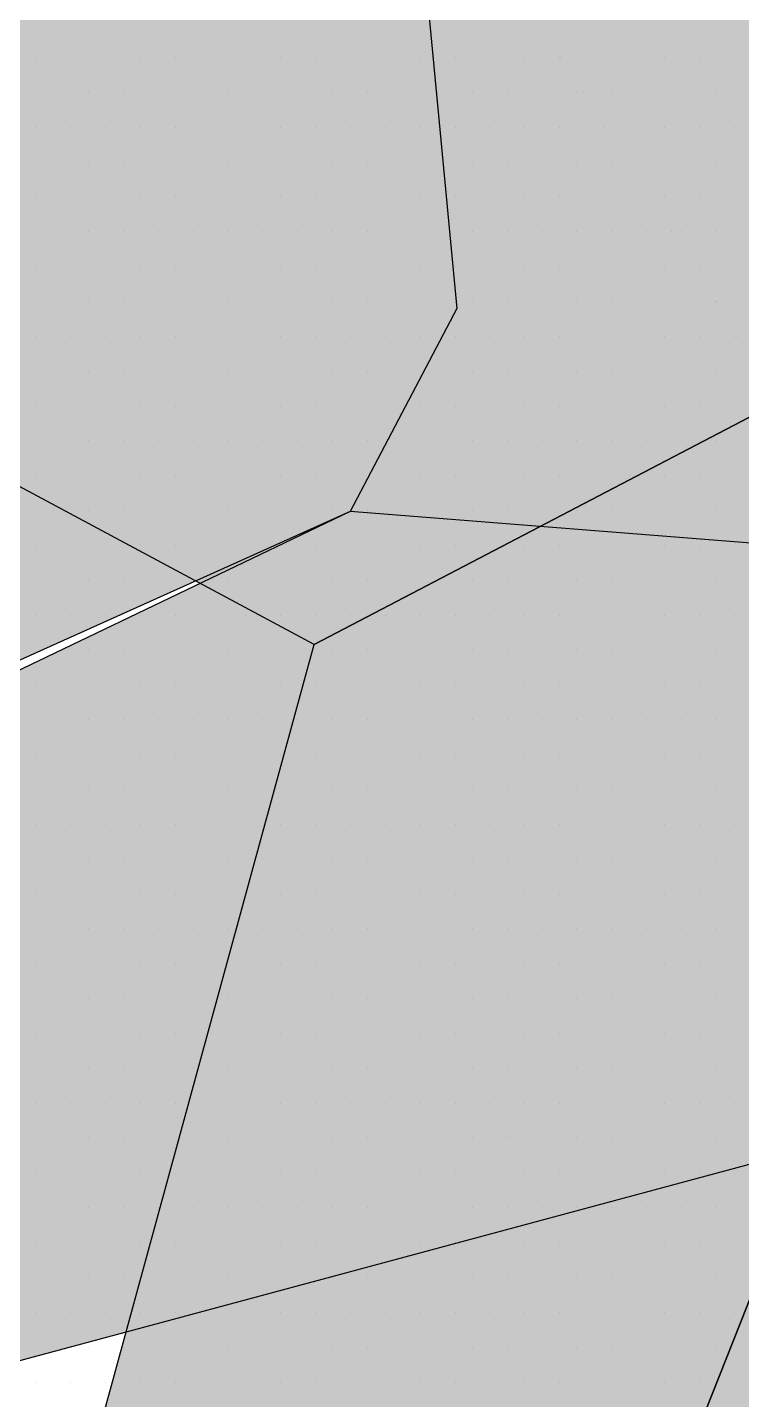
# Model space of a CAD drawing. Header units: metres. Extents: x 9606 to 9900, y 4805 to 4952.
# Drawn here: x 9831.9482 to 9832.1735, y 4845.7282 to 4846.1614 of the extents above; entities that cross this region are included whole.
import ezdxf

# ---------------------------------------------------------------- set-up
doc = ezdxf.new("R2010")
doc.units = ezdxf.units.M
doc.header["$LTSCALE"] = 2
doc.linetypes.add('CACHEX2', pattern=[0.75, 0.5, -0.25])
for name, color, linetype in [('CARTOUCHE', 7, 'Continuous'), ('LOGO', 4, 'Continuous'), ('rosace', 7, 'Continuous')]:
    doc.layers.add(name, color=color, linetype=linetype)

# ---------------------------------------------------------------- blocks, each defined once
blk = doc.blocks.new('A$C715108E3')
at = {"layer": 'LOGO', "color": 131}
for p, q in [((-11.2124, -11.7722), (-11.2124, -11.7722)), ((-11.1213, -11.7722), (-11.1213, -11.7722)), ((-11.0293, -11.7722), (-11.0293, -11.7722)), ((-10.9374, -11.7722), (-10.9374, -11.7722)), ((-10.846, -11.7722), (-10.846, -11.7722)), ((-10.7541, -11.7722), (-10.7541, -11.7722)), ((-10.6623, -11.7722), (-10.6623, -11.7722)), ((-10.5705, -11.7722), (-10.5705, -11.7722)), ((-10.479, -11.7722), (-10.479, -11.7722)), ((-10.387, -11.7722), (-10.387, -11.7722)), ((-10.2954, -11.7722), (-10.2954, -11.7722)), ((-10.2037, -11.7722), (-10.2037, -11.7722)), ((-10.1117, -11.7722), (-10.1117, -11.7722)), ((-10.0199, -11.7722), (-10.0199, -11.7722)), ((-9.9284, -11.7722), (-9.9284, -11.7722)), ((-9.8368, -11.7722), (-9.8368, -11.7722)), ((-9.8353, -11.7722), (-9.8353, -11.7722)), ((-9.7447, -11.7722), (-9.7447, -11.7722)), ((-9.6535, -11.7722), (-9.6535, -11.7722)), ((-9.5614, -11.7722), (-9.5614, -11.7722)), ((-9.4696, -11.7722), (-9.4696, -11.7722)), ((-9.3778, -11.7722), (-9.3778, -11.7722)), ((-11.1668, -11.8636), (-11.1668, -11.8636)), ((-11.0748, -11.8636), (-11.0748, -11.8636)), ((-10.9835, -11.8636), (-10.9835, -11.8636)), ((-10.8917, -11.8636), (-10.8917, -11.8636)), ((-10.7995, -11.8636), (-10.7995, -11.8636)), ((-10.7084, -11.8636), (-10.7084, -11.8636)), ((-10.6166, -11.8636), (-10.6166, -11.8636)), ((-10.5246, -11.8636), (-10.5246, -11.8636)), ((-10.4325, -11.8636), (-10.4325, -11.8636)), ((-10.3415, -11.8636), (-10.3415, -11.8636)), ((-10.2496, -11.8636), (-10.2496, -11.8636)), ((-10.1578, -11.8636), (-10.1578, -11.8636)), ((-10.0662, -11.8636), (-10.0662, -11.8636)), ((-9.9745, -11.8636), (-9.9745, -11.8636)), ((-9.8825, -11.8636), (-9.8825, -11.8636)), ((-9.7912, -11.8636), (-9.7912, -11.8636)), ((-9.777, -11.8636), (-9.777, -11.8636)), ((-9.6992, -11.8636), (-9.6992, -11.8636)), ((-9.6072, -11.8636), (-9.6072, -11.8636)), ((-9.5159, -11.8636), (-9.5159, -11.8636)), ((-9.4239, -11.8636), (-9.4239, -11.8636)), ((-11.2124, -11.9551), (-11.2124, -11.9551)), ((-11.1213, -11.9551), (-11.1213, -11.9551)), ((-11.0293, -11.9551), (-11.0293, -11.9551)), ((-10.9374, -11.9551), (-10.9374, -11.9551)), ((-10.846, -11.9551), (-10.846, -11.9551)), ((-10.7541, -11.9551), (-10.7541, -11.9551)), ((-10.6623, -11.9551), (-10.6623, -11.9551)), ((-10.5705, -11.9551), (-10.5705, -11.9551)), ((-10.479, -11.9551), (-10.479, -11.9551)), ((-10.387, -11.9551), (-10.387, -11.9551)), ((-10.2954, -11.9551), (-10.2954, -11.9551)), ((-10.2037, -11.9551), (-10.2037, -11.9551)), ((-10.1117, -11.9551), (-10.1117, -11.9551)), ((-10.0199, -11.9551), (-10.0199, -11.9551)), ((-9.9284, -11.9551), (-9.9284, -11.9551)), ((-9.8368, -11.9551), (-9.8368, -11.9551)), ((-9.7447, -11.9551), (-9.7447, -11.9551)), ((-9.7189, -11.9551), (-9.7189, -11.9551)), ((-9.6535, -11.9551), (-9.6535, -11.9551)), ((-9.5614, -11.9551), (-9.5614, -11.9551)), ((-9.4696, -11.9551), (-9.4696, -11.9551)), ((-9.3778, -11.9551), (-9.3778, -11.9551)), ((-11.1668, -12.0473), (-11.1668, -12.0473)), ((-11.0748, -12.0473), (-11.0748, -12.0473)), ((-10.9835, -12.0473), (-10.9835, -12.0473)), ((-10.8917, -12.0473), (-10.8917, -12.0473)), ((-10.7995, -12.0473), (-10.7995, -12.0473)), ((-10.7084, -12.0473), (-10.7084, -12.0473)), ((-10.6166, -12.0473), (-10.6166, -12.0473)), ((-10.5246, -12.0473), (-10.5246, -12.0473)), ((-10.4325, -12.0473), (-10.4325, -12.0473)), ((-10.3415, -12.0473), (-10.3415, -12.0473)), ((-10.2496, -12.0473), (-10.2496, -12.0473)), ((-10.1578, -12.0473), (-10.1578, -12.0473)), ((-10.0662, -12.0473), (-10.0662, -12.0473)), ((-9.9745, -12.0473), (-9.9745, -12.0473)), ((-9.8825, -12.0473), (-9.8825, -12.0473)), ((-9.7912, -12.0473), (-9.7912, -12.0473)), ((-9.6992, -12.0473), (-9.6992, -12.0473)), ((-9.6606, -12.0473), (-9.6606, -12.0473)), ((-9.6072, -12.0473), (-9.6072, -12.0473)), ((-9.5159, -12.0473), (-9.5159, -12.0473)), ((-9.4239, -12.0473), (-9.4239, -12.0473)), ((-11.2124, -12.1388), (-11.2124, -12.1388)), ((-11.1213, -12.1388), (-11.1213, -12.1388)), ((-11.0293, -12.1388), (-11.0293, -12.1388)), ((-10.9374, -12.1388), (-10.9374, -12.1388)), ((-10.846, -12.1388), (-10.846, -12.1388)), ((-10.7541, -12.1388), (-10.7541, -12.1388)), ((-10.6623, -12.1388), (-10.6623, -12.1388)), ((-10.5705, -12.1388), (-10.5705, -12.1388)), ((-10.479, -12.1388), (-10.479, -12.1388)), ((-10.387, -12.1388), (-10.387, -12.1388)), ((-10.2954, -12.1388), (-10.2954, -12.1388)), ((-10.2037, -12.1388), (-10.2037, -12.1388)), ((-10.1117, -12.1388), (-10.1117, -12.1388)), ((-10.0199, -12.1388), (-10.0199, -12.1388)), ((-9.9284, -12.1388), (-9.9284, -12.1388)), ((-9.8368, -12.1388), (-9.8368, -12.1388)), ((-9.7447, -12.1388), (-9.7447, -12.1388)), ((-9.6537, -12.1388), (-9.6537, -12.1388)), ((-9.6016, -12.1388), (-9.6016, -12.1388)), ((-9.5614, -12.1388), (-9.5614, -12.1388)), ((-9.4696, -12.1388), (-9.4696, -12.1388)), ((-9.3778, -12.1388), (-9.3778, -12.1388)), ((-11.1668, -12.23), (-11.1668, -12.23)), ((-11.0748, -12.23), (-11.0748, -12.23)), ((-10.9835, -12.23), (-10.9835, -12.23)), ((-10.8917, -12.23), (-10.8917, -12.23)), ((-10.7995, -12.23), (-10.7995, -12.23)), ((-10.7084, -12.23), (-10.7084, -12.23)), ((-10.6166, -12.23), (-10.6166, -12.23)), ((-10.5246, -12.23), (-10.5246, -12.23)), ((-10.4325, -12.23), (-10.4325, -12.23)), ((-10.3415, -12.23), (-10.3415, -12.23)), ((-10.2496, -12.23), (-10.2496, -12.23)), ((-10.1578, -12.23), (-10.1578, -12.23)), ((-10.0662, -12.23), (-10.0662, -12.23)), ((-9.9745, -12.23), (-9.9745, -12.23)), ((-9.8825, -12.23), (-9.8825, -12.23)), ((-9.7912, -12.23), (-9.7912, -12.23)), ((-9.6992, -12.23), (-9.6992, -12.23)), ((-9.6072, -12.23), (-9.6072, -12.23)), ((-9.5435, -12.23), (-9.5435, -12.23)), ((-9.5159, -12.23), (-9.5159, -12.23)), ((-9.4239, -12.23), (-9.4239, -12.23)), ((-11.2124, -12.3224), (-11.2124, -12.3224)), ((-11.1213, -12.3224), (-11.1213, -12.3224)), ((-11.0293, -12.3224), (-11.0293, -12.3224)), ((-10.9374, -12.3224), (-10.9374, -12.3224)), ((-10.846, -12.3224), (-10.846, -12.3224)), ((-10.7541, -12.3224), (-10.7541, -12.3224)), ((-10.6623, -12.3224), (-10.6623, -12.3224)), ((-10.5705, -12.3224), (-10.5705, -12.3224)), ((-10.479, -12.3224), (-10.479, -12.3224)), ((-10.387, -12.3224), (-10.387, -12.3224)), ((-10.2954, -12.3224), (-10.2954, -12.3224)), ((-10.2037, -12.3224), (-10.2037, -12.3224)), ((-10.1117, -12.3224), (-10.1117, -12.3224)), ((-10.0199, -12.3224), (-10.0199, -12.3224)), ((-9.9284, -12.3224), (-9.9284, -12.3224)), ((-9.8368, -12.3224), (-9.8368, -12.3224)), ((-9.7447, -12.3224), (-9.7447, -12.3224)), ((-9.6537, -12.3224), (-9.6537, -12.3224)), ((-9.5616, -12.3224), (-9.5616, -12.3224)), ((-9.4854, -12.3224), (-9.4854, -12.3224)), ((-9.4696, -12.3224), (-9.4696, -12.3224)), ((-9.3778, -12.3224), (-9.3778, -12.3224)), ((-11.1668, -12.4139), (-11.1668, -12.4139)), ((-11.0748, -12.4139), (-11.0748, -12.4139)), ((-10.9835, -12.4139), (-10.9835, -12.4139)), ((-10.8917, -12.4139), (-10.8917, -12.4139)), ((-10.7995, -12.4139), (-10.7995, -12.4139)), ((-10.7084, -12.4139), (-10.7084, -12.4139)), ((-10.6166, -12.4139), (-10.6166, -12.4139)), ((-10.5246, -12.4139), (-10.5246, -12.4139)), ((-10.4325, -12.4139), (-10.4325, -12.4139)), ((-10.3415, -12.4139), (-10.3415, -12.4139)), ((-10.2496, -12.4139), (-10.2496, -12.4139)), ((-10.1578, -12.4139), (-10.1578, -12.4139)), ((-10.0662, -12.4139), (-10.0662, -12.4139)), ((-9.9745, -12.4139), (-9.9745, -12.4139)), ((-9.8825, -12.4139), (-9.8825, -12.4139)), ((-9.7912, -12.4139), (-9.7912, -12.4139)), ((-9.6992, -12.4139), (-9.6992, -12.4139)), ((-9.6072, -12.4139), (-9.6072, -12.4139)), ((-9.5159, -12.4139), (-9.5159, -12.4139)), ((-9.4273, -12.4139), (-9.4273, -12.4139)), ((-9.4239, -12.4139), (-9.4239, -12.4139)), ((-11.2124, -12.5053), (-11.2124, -12.5053)), ((-11.1213, -12.5053), (-11.1213, -12.5053)), ((-11.0293, -12.5053), (-11.0293, -12.5053)), ((-10.9374, -12.5053), (-10.9374, -12.5053)), ((-10.846, -12.5053), (-10.846, -12.5053)), ((-10.7541, -12.5053), (-10.7541, -12.5053)), ((-10.6623, -12.5053), (-10.6623, -12.5053)), ((-10.5705, -12.5053), (-10.5705, -12.5053)), ((-10.479, -12.5053), (-10.479, -12.5053)), ((-10.387, -12.5053), (-10.387, -12.5053)), ((-10.2954, -12.5053), (-10.2954, -12.5053)), ((-10.2037, -12.5053), (-10.2037, -12.5053)), ((-10.1117, -12.5053), (-10.1117, -12.5053)), ((-10.0199, -12.5053), (-10.0199, -12.5053)), ((-9.9284, -12.5053), (-9.9284, -12.5053)), ((-9.8368, -12.5053), (-9.8368, -12.5053)), ((-9.7447, -12.5053), (-9.7447, -12.5053)), ((-9.6537, -12.5053), (-9.6537, -12.5053)), ((-9.5616, -12.5053), (-9.5616, -12.5053)), ((-9.4696, -12.5053), (-9.4696, -12.5053)), ((-9.3778, -12.5053), (-9.3778, -12.5053)), ((-9.3684, -12.5053), (-9.3684, -12.5053)), ((-11.1668, -12.5977), (-11.1668, -12.5977)), ((-11.0748, -12.5977), (-11.0748, -12.5977)), ((-10.9835, -12.5977), (-10.9835, -12.5977)), ((-10.8917, -12.5977), (-10.8917, -12.5977)), ((-10.7995, -12.5977), (-10.7995, -12.5977)), ((-10.7084, -12.5977), (-10.7084, -12.5977)), ((-10.6166, -12.5977), (-10.6166, -12.5977)), ((-10.5246, -12.5977), (-10.5246, -12.5977)), ((-10.4325, -12.5977), (-10.4325, -12.5977)), ((-10.3415, -12.5977), (-10.3415, -12.5977)), ((-10.2496, -12.5977), (-10.2496, -12.5977)), ((-10.1578, -12.5977), (-10.1578, -12.5977)), ((-10.0662, -12.5977), (-10.0662, -12.5977)), ((-9.9745, -12.5977), (-9.9745, -12.5977)), ((-9.8825, -12.5977), (-9.8825, -12.5977)), ((-9.7912, -12.5977), (-9.7912, -12.5977)), ((-9.6992, -12.5977), (-9.6992, -12.5977)), ((-9.6072, -12.5977), (-9.6072, -12.5977)), ((-9.5159, -12.5977), (-9.5159, -12.5977)), ((-9.4239, -12.5977), (-9.4239, -12.5977)), ((-11.2124, -12.6892), (-11.2124, -12.6892)), ((-11.1213, -12.6892), (-11.1213, -12.6892)), ((-11.0293, -12.6892), (-11.0293, -12.6892)), ((-10.9374, -12.6892), (-10.9374, -12.6892)), ((-10.846, -12.6892), (-10.846, -12.6892)), ((-10.7541, -12.6892), (-10.7541, -12.6892)), ((-10.6623, -12.6892), (-10.6623, -12.6892)), ((-10.5705, -12.6892), (-10.5705, -12.6892)), ((-10.479, -12.6892), (-10.479, -12.6892)), ((-10.387, -12.6892), (-10.387, -12.6892)), ((-10.2954, -12.6892), (-10.2954, -12.6892)), ((-10.2037, -12.6892), (-10.2037, -12.6892)), ((-10.1117, -12.6892), (-10.1117, -12.6892)), ((-10.0199, -12.6892), (-10.0199, -12.6892)), ((-9.9284, -12.6892), (-9.9284, -12.6892)), ((-9.8368, -12.6892), (-9.8368, -12.6892)), ((-9.7447, -12.6892), (-9.7447, -12.6892)), ((-9.6537, -12.6892), (-9.6537, -12.6892)), ((-9.5616, -12.6892), (-9.5616, -12.6892)), ((-9.4696, -12.6892), (-9.4696, -12.6892)), ((-9.3778, -12.6892), (-9.3778, -12.6892)), ((-11.1668, -12.7805), (-11.1668, -12.7805)), ((-11.0748, -12.7805), (-11.0748, -12.7805)), ((-10.9835, -12.7805), (-10.9835, -12.7805)), ((-10.8917, -12.7805), (-10.8917, -12.7805)), ((-10.7995, -12.7805), (-10.7995, -12.7805)), ((-10.7084, -12.7805), (-10.7084, -12.7805)), ((-10.6166, -12.7805), (-10.6166, -12.7805)), ((-10.5246, -12.7805), (-10.5246, -12.7805)), ((-10.4325, -12.7805), (-10.4325, -12.7805)), ((-10.3415, -12.7805), (-10.3415, -12.7805)), ((-10.2496, -12.7805), (-10.2496, -12.7805)), ((-10.1578, -12.7805), (-10.1578, -12.7805)), ((-10.0662, -12.7805), (-10.0662, -12.7805)), ((-9.9745, -12.7805), (-9.9745, -12.7805)), ((-9.8825, -12.7805), (-9.8825, -12.7805)), ((-9.7912, -12.7805), (-9.7912, -12.7805)), ((-9.6992, -12.7805), (-9.6992, -12.7805)), ((-9.6072, -12.7805), (-9.6072, -12.7805)), ((-9.5159, -12.7805), (-9.5159, -12.7805)), ((-9.4239, -12.7805), (-9.4239, -12.7805)), ((-11.2124, -12.8729), (-11.2124, -12.8729)), ((-11.1213, -12.8729), (-11.1213, -12.8729)), ((-11.0293, -12.8729), (-11.0293, -12.8729)), ((-10.9374, -12.8729), (-10.9374, -12.8729)), ((-10.846, -12.8729), (-10.846, -12.8729)), ((-10.7541, -12.8729), (-10.7541, -12.8729)), ((-10.6623, -12.8729), (-10.6623, -12.8729)), ((-10.5705, -12.8729), (-10.5705, -12.8729)), ((-10.479, -12.8729), (-10.479, -12.8729)), ((-10.387, -12.8729), (-10.387, -12.8729)), ((-10.2954, -12.8729), (-10.2954, -12.8729)), ((-10.2037, -12.8729), (-10.2037, -12.8729)), ((-10.1117, -12.8729), (-10.1117, -12.8729)), ((-10.0199, -12.8729), (-10.0199, -12.8729)), ((-9.9284, -12.8729), (-9.9284, -12.8729)), ((-9.8368, -12.8729), (-9.8368, -12.8729)), ((-9.7447, -12.8729), (-9.7447, -12.8729)), ((-9.6537, -12.8729), (-9.6537, -12.8729)), ((-9.5616, -12.8729), (-9.5616, -12.8729)), ((-9.4696, -12.8729), (-9.4696, -12.8729)), ((-9.3778, -12.8729), (-9.3778, -12.8729)), ((-11.1668, -12.9639), (-11.1668, -12.9639)), ((-11.0748, -12.9639), (-11.0748, -12.9639)), ((-10.9835, -12.9639), (-10.9835, -12.9639)), ((-10.8917, -12.9639), (-10.8917, -12.9639)), ((-10.7995, -12.9639), (-10.7995, -12.9639)), ((-10.7084, -12.9639), (-10.7084, -12.9639)), ((-10.6166, -12.9639), (-10.6166, -12.9639)), ((-10.5246, -12.9639), (-10.5246, -12.9639)), ((-10.4325, -12.9639), (-10.4325, -12.9639)), ((-10.3415, -12.9639), (-10.3415, -12.9639)), ((-10.2496, -12.9639), (-10.2496, -12.9639)), ((-10.1578, -12.9639), (-10.1578, -12.9639)), ((-10.0662, -12.9639), (-10.0662, -12.9639)), ((-9.9745, -12.9639), (-9.9745, -12.9639)), ((-9.8825, -12.9639), (-9.8825, -12.9639)), ((-9.7912, -12.9639), (-9.7912, -12.9639)), ((-9.6992, -12.9639), (-9.6992, -12.9639)), ((-9.6072, -12.9639), (-9.6072, -12.9639)), ((-9.5159, -12.9639), (-9.5159, -12.9639)), ((-9.4239, -12.9639), (-9.4239, -12.9639)), ((-11.2124, -13.0556), (-11.2124, -13.0556)), ((-11.1213, -13.0556), (-11.1213, -13.0556)), ((-11.0293, -13.0556), (-11.0293, -13.0556)), ((-10.9374, -13.0556), (-10.9374, -13.0556)), ((-10.846, -13.0556), (-10.846, -13.0556)), ((-10.7541, -13.0556), (-10.7541, -13.0556)), ((-10.6623, -13.0556), (-10.6623, -13.0556)), ((-10.5705, -13.0556), (-10.5705, -13.0556)), ((-10.479, -13.0556), (-10.479, -13.0556)), ((-10.387, -13.0556), (-10.387, -13.0556)), ((-10.2954, -13.0556), (-10.2954, -13.0556)), ((-10.2037, -13.0556), (-10.2037, -13.0556)), ((-10.1117, -13.0556), (-10.1117, -13.0556)), ((-10.0199, -13.0556), (-10.0199, -13.0556)), ((-9.9284, -13.0556), (-9.9284, -13.0556)), ((-9.8368, -13.0556), (-9.8368, -13.0556)), ((-9.7447, -13.0556), (-9.7447, -13.0556)), ((-9.6537, -13.0556), (-9.6537, -13.0556)), ((-9.5616, -13.0556), (-9.5616, -13.0556)), ((-9.4696, -13.0556), (-9.4696, -13.0556)), ((-9.3778, -13.0556), (-9.3778, -13.0556)), ((-11.1668, -13.1478), (-11.1668, -13.1478)), ((-11.0748, -13.1478), (-11.0748, -13.1478)), ((-10.9835, -13.1478), (-10.9835, -13.1478)), ((-10.8917, -13.1478), (-10.8917, -13.1478)), ((-10.7995, -13.1478), (-10.7995, -13.1478)), ((-10.7084, -13.1478), (-10.7084, -13.1478)), ((-10.6166, -13.1478), (-10.6166, -13.1478)), ((-10.5246, -13.1478), (-10.5246, -13.1478)), ((-10.4325, -13.1478), (-10.4325, -13.1478)), ((-10.3415, -13.1478), (-10.3415, -13.1478)), ((-10.2496, -13.1478), (-10.2496, -13.1478)), ((-10.1578, -13.1478), (-10.1578, -13.1478)), ((-10.0662, -13.1478), (-10.0662, -13.1478)), ((-9.9745, -13.1478), (-9.9745, -13.1478)), ((-9.8825, -13.1478), (-9.8825, -13.1478)), ((-9.7912, -13.1478), (-9.7912, -13.1478)), ((-9.6992, -13.1478), (-9.6992, -13.1478)), ((-9.6072, -13.1478), (-9.6072, -13.1478)), ((-9.5159, -13.1478), (-9.5159, -13.1478)), ((-9.4239, -13.1478), (-9.4239, -13.1478)), ((-11.2124, -13.2392), (-11.2124, -13.2392)), ((-11.1213, -13.2392), (-11.1213, -13.2392)), ((-11.0293, -13.2392), (-11.0293, -13.2392)), ((-10.9374, -13.2392), (-10.9374, -13.2392)), ((-10.846, -13.2392), (-10.846, -13.2392)), ((-10.7541, -13.2392), (-10.7541, -13.2392)), ((-10.6623, -13.2392), (-10.6623, -13.2392)), ((-10.5705, -13.2392), (-10.5705, -13.2392)), ((-10.479, -13.2392), (-10.479, -13.2392)), ((-10.387, -13.2392), (-10.387, -13.2392)), ((-10.2954, -13.2392), (-10.2954, -13.2392)), ((-10.2037, -13.2392), (-10.2037, -13.2392)), ((-10.1117, -13.2392), (-10.1117, -13.2392)), ((-10.0199, -13.2392), (-10.0199, -13.2392)), ((-9.9284, -13.2392), (-9.9284, -13.2392)), ((-9.8368, -13.2392), (-9.8368, -13.2392)), ((-9.7447, -13.2392), (-9.7447, -13.2392)), ((-9.6537, -13.2392), (-9.6537, -13.2392)), ((-9.5616, -13.2392), (-9.5616, -13.2392)), ((-9.4696, -13.2392), (-9.4696, -13.2392)), ((-9.3778, -13.2392), (-9.3778, -13.2392)), ((-11.1668, -13.3309), (-11.1668, -13.3309)), ((-11.0748, -13.3309), (-11.0748, -13.3309)), ((-10.9835, -13.3309), (-10.9835, -13.3309)), ((-10.8917, -13.3309), (-10.8917, -13.3309)), ((-10.7995, -13.3309), (-10.7995, -13.3309)), ((-10.7084, -13.3309), (-10.7084, -13.3309)), ((-10.6166, -13.3309), (-10.6166, -13.3309)), ((-10.5246, -13.3309), (-10.5246, -13.3309)), ((-10.4325, -13.3309), (-10.4325, -13.3309)), ((-10.3415, -13.3309), (-10.3415, -13.3309)), ((-10.2496, -13.3309), (-10.2496, -13.3309)), ((-10.1578, -13.3309), (-10.1578, -13.3309)), ((-10.0662, -13.3309), (-10.0662, -13.3309)), ((-9.9745, -13.3309), (-9.9745, -13.3309)), ((-9.8825, -13.3309), (-9.8825, -13.3309)), ((-9.7912, -13.3309), (-9.7912, -13.3309)), ((-9.6992, -13.3309), (-9.6992, -13.3309)), ((-9.6072, -13.3309), (-9.6072, -13.3309)), ((-9.5159, -13.3309), (-9.5159, -13.3309)), ((-9.4239, -13.3309), (-9.4239, -13.3309)), ((-11.2124, -13.4233), (-11.2124, -13.4233)), ((-11.1213, -13.4233), (-11.1213, -13.4233)), ((-11.0293, -13.4233), (-11.0293, -13.4233)), ((-10.9374, -13.4233), (-10.9374, -13.4233)), ((-10.846, -13.4233), (-10.846, -13.4233)), ((-10.7541, -13.4233), (-10.7541, -13.4233)), ((-10.6623, -13.4233), (-10.6623, -13.4233)), ((-10.5705, -13.4233), (-10.5705, -13.4233)), ((-10.479, -13.4233), (-10.479, -13.4233)), ((-10.387, -13.4233), (-10.387, -13.4233)), ((-10.2954, -13.4233), (-10.2954, -13.4233)), ((-10.2037, -13.4233), (-10.2037, -13.4233)), ((-10.1117, -13.4233), (-10.1117, -13.4233)), ((-10.0199, -13.4233), (-10.0199, -13.4233)), ((-9.9284, -13.4233), (-9.9284, -13.4233)), ((-9.8368, -13.4233), (-9.8368, -13.4233)), ((-9.7447, -13.4233), (-9.7447, -13.4233)), ((-9.6537, -13.4233), (-9.6537, -13.4233)), ((-9.5616, -13.4233), (-9.5616, -13.4233)), ((-9.4696, -13.4233), (-9.4696, -13.4233)), ((-9.3778, -13.4233), (-9.3778, -13.4233)), ((-11.1668, -13.5146), (-11.1668, -13.5146)), ((-11.0748, -13.5146), (-11.0748, -13.5146)), ((-10.9835, -13.5146), (-10.9835, -13.5146)), ((-10.8917, -13.5146), (-10.8917, -13.5146)), ((-10.7995, -13.5146), (-10.7995, -13.5146)), ((-10.7084, -13.5146), (-10.7084, -13.5146)), ((-10.6166, -13.5146), (-10.6166, -13.5146)), ((-10.5246, -13.5146), (-10.5246, -13.5146)), ((-10.4325, -13.5146), (-10.4325, -13.5146)), ((-10.3415, -13.5146), (-10.3415, -13.5146)), ((-10.2496, -13.5146), (-10.2496, -13.5146)), ((-10.1578, -13.5146), (-10.1578, -13.5146)), ((-10.0662, -13.5146), (-10.0662, -13.5146)), ((-9.9745, -13.5146), (-9.9745, -13.5146)), ((-9.8825, -13.5146), (-9.8825, -13.5146)), ((-9.7912, -13.5146), (-9.7912, -13.5146)), ((-9.6992, -13.5146), (-9.6992, -13.5146)), ((-9.6072, -13.5146), (-9.6072, -13.5146)), ((-9.5159, -13.5146), (-9.5159, -13.5146)), ((-9.4239, -13.5146), (-9.4239, -13.5146)), ((-11.2124, -13.6058), (-11.2124, -13.6058)), ((-11.1213, -13.6058), (-11.1213, -13.6058)), ((-11.0293, -13.6058), (-11.0293, -13.6058)), ((-10.9374, -13.6058), (-10.9374, -13.6058)), ((-10.846, -13.6058), (-10.846, -13.6058)), ((-10.7541, -13.6058), (-10.7541, -13.6058)), ((-10.6623, -13.6058), (-10.6623, -13.6058)), ((-10.5705, -13.6058), (-10.5705, -13.6058)), ((-10.479, -13.6058), (-10.479, -13.6058)), ((-10.387, -13.6058), (-10.387, -13.6058)), ((-10.2954, -13.6058), (-10.2954, -13.6058)), ((-10.2037, -13.6058), (-10.2037, -13.6058)), ((-10.1117, -13.6058), (-10.1117, -13.6058)), ((-10.0199, -13.6058), (-10.0199, -13.6058)), ((-9.9284, -13.6058), (-9.9284, -13.6058)), ((-9.8368, -13.6058), (-9.8368, -13.6058)), ((-9.7447, -13.6058), (-9.7447, -13.6058)), ((-9.6537, -13.6058), (-9.6537, -13.6058)), ((-9.5616, -13.6058), (-9.5616, -13.6058)), ((-9.4696, -13.6058), (-9.4696, -13.6058)), ((-9.3778, -13.6058), (-9.3778, -13.6058)), ((-11.1668, -13.6984), (-11.1668, -13.6984)), ((-11.0748, -13.6984), (-11.0748, -13.6984)), ((-10.9835, -13.6984), (-10.9835, -13.6984)), ((-10.8917, -13.6984), (-10.8917, -13.6984)), ((-10.7995, -13.6984), (-10.7995, -13.6984)), ((-10.7084, -13.6984), (-10.7084, -13.6984)), ((-10.6166, -13.6984), (-10.6166, -13.6984)), ((-10.5246, -13.6984), (-10.5246, -13.6984)), ((-10.4325, -13.6984), (-10.4325, -13.6984)), ((-10.3415, -13.6984), (-10.3415, -13.6984)), ((-10.2496, -13.6984), (-10.2496, -13.6984)), ((-10.1578, -13.6984), (-10.1578, -13.6984)), ((-10.0662, -13.6984), (-10.0662, -13.6984)), ((-9.9745, -13.6984), (-9.9745, -13.6984)), ((-9.8825, -13.6984), (-9.8825, -13.6984)), ((-9.7912, -13.6984), (-9.7912, -13.6984)), ((-9.6992, -13.6984), (-9.6992, -13.6984)), ((-9.6072, -13.6984), (-9.6072, -13.6984)), ((-9.5159, -13.6984), (-9.5159, -13.6984)), ((-9.4239, -13.6984), (-9.4239, -13.6984)), ((-11.2124, -13.7897), (-11.2124, -13.7897)), ((-11.1213, -13.7897), (-11.1213, -13.7897)), ((-11.0293, -13.7897), (-11.0293, -13.7897)), ((-10.9374, -13.7897), (-10.9374, -13.7897)), ((-10.846, -13.7897), (-10.846, -13.7897)), ((-10.7541, -13.7897), (-10.7541, -13.7897)), ((-10.6623, -13.7897), (-10.6623, -13.7897)), ((-10.5705, -13.7897), (-10.5705, -13.7897)), ((-10.479, -13.7897), (-10.479, -13.7897)), ((-10.387, -13.7897), (-10.387, -13.7897)), ((-10.2954, -13.7897), (-10.2954, -13.7897)), ((-10.2037, -13.7897), (-10.2037, -13.7897)), ((-10.1117, -13.7897), (-10.1117, -13.7897)), ((-10.0199, -13.7897), (-10.0199, -13.7897)), ((-9.9284, -13.7897), (-9.9284, -13.7897)), ((-9.8368, -13.7897), (-9.8368, -13.7897)), ((-9.7447, -13.7897), (-9.7447, -13.7897)), ((-9.6537, -13.7897), (-9.6537, -13.7897)), ((-9.5616, -13.7897), (-9.5616, -13.7897)), ((-9.4696, -13.7897), (-9.4696, -13.7897)), ((-9.3778, -13.7897), (-9.3778, -13.7897)), ((-11.1668, -13.8809), (-11.1668, -13.8809)), ((-11.0748, -13.8809), (-11.0748, -13.8809)), ((-10.9835, -13.8809), (-10.9835, -13.8809)), ((-10.8917, -13.8809), (-10.8917, -13.8809)), ((-10.7995, -13.8809), (-10.7995, -13.8809)), ((-10.7084, -13.8809), (-10.7084, -13.8809)), ((-10.6166, -13.8809), (-10.6166, -13.8809)), ((-10.5246, -13.8809), (-10.5246, -13.8809)), ((-10.4325, -13.8809), (-10.4325, -13.8809)), ((-10.3415, -13.8809), (-10.3415, -13.8809)), ((-10.2496, -13.8809), (-10.2496, -13.8809)), ((-10.1578, -13.8809), (-10.1578, -13.8809)), ((-10.0662, -13.8809), (-10.0662, -13.8809)), ((-9.9745, -13.8809), (-9.9745, -13.8809)), ((-9.8825, -13.8809), (-9.8825, -13.8809)), ((-9.7912, -13.8809), (-9.7912, -13.8809)), ((-9.6992, -13.8809), (-9.6992, -13.8809)), ((-9.6072, -13.8809), (-9.6072, -13.8809)), ((-9.5159, -13.8809), (-9.5159, -13.8809)), ((-9.4239, -13.8809), (-9.4239, -13.8809)), ((-11.2124, -13.9735), (-11.2124, -13.9735)), ((-11.1213, -13.9735), (-11.1213, -13.9735)), ((-11.0293, -13.9735), (-11.0293, -13.9735)), ((-10.9374, -13.9735), (-10.9374, -13.9735)), ((-10.846, -13.9735), (-10.846, -13.9735)), ((-10.7541, -13.9735), (-10.7541, -13.9735)), ((-10.6623, -13.9735), (-10.6623, -13.9735)), ((-10.5705, -13.9735), (-10.5705, -13.9735)), ((-10.479, -13.9735), (-10.479, -13.9735)), ((-10.387, -13.9735), (-10.387, -13.9735)), ((-10.2954, -13.9735), (-10.2954, -13.9735)), ((-10.2037, -13.9735), (-10.2037, -13.9735)), ((-10.1117, -13.9735), (-10.1117, -13.9735)), ((-10.0199, -13.9735), (-10.0199, -13.9735)), ((-9.9284, -13.9735), (-9.9284, -13.9735)), ((-9.8368, -13.9735), (-9.8368, -13.9735)), ((-9.7447, -13.9735), (-9.7447, -13.9735)), ((-9.6537, -13.9735), (-9.6537, -13.9735)), ((-9.5616, -13.9735), (-9.5616, -13.9735)), ((-9.4696, -13.9735), (-9.4696, -13.9735)), ((-9.3778, -13.9735), (-9.3778, -13.9735)), ((-11.1668, -14.065), (-11.1668, -14.065)), ((-11.0748, -14.065), (-11.0748, -14.065)), ((-10.9835, -14.065), (-10.9835, -14.065)), ((-10.8917, -14.065), (-10.8917, -14.065)), ((-10.7995, -14.065), (-10.7995, -14.065)), ((-10.7084, -14.065), (-10.7084, -14.065)), ((-10.6166, -14.065), (-10.6166, -14.065)), ((-10.5246, -14.065), (-10.5246, -14.065)), ((-10.4325, -14.065), (-10.4325, -14.065)), ((-10.3415, -14.065), (-10.3415, -14.065)), ((-10.2496, -14.065), (-10.2496, -14.065)), ((-10.1578, -14.065), (-10.1578, -14.065)), ((-10.0662, -14.065), (-10.0662, -14.065)), ((-9.9745, -14.065), (-9.9745, -14.065)), ((-9.8825, -14.065), (-9.8825, -14.065)), ((-9.7912, -14.065), (-9.7912, -14.065)), ((-9.6992, -14.065), (-9.6992, -14.065)), ((-9.6072, -14.065), (-9.6072, -14.065)), ((-9.5159, -14.065), (-9.5159, -14.065)), ((-9.4239, -14.065), (-9.4239, -14.065)), ((-11.2124, -14.1574), (-11.2124, -14.1574)), ((-11.1213, -14.1574), (-11.1213, -14.1574)), ((-11.0293, -14.1574), (-11.0293, -14.1574)), ((-10.9374, -14.1574), (-10.9374, -14.1574)), ((-10.846, -14.1574), (-10.846, -14.1574)), ((-10.7541, -14.1574), (-10.7541, -14.1574)), ((-10.6623, -14.1574), (-10.6623, -14.1574)), ((-10.5705, -14.1574), (-10.5705, -14.1574)), ((-10.479, -14.1574), (-10.479, -14.1574)), ((-10.387, -14.1574), (-10.387, -14.1574)), ((-10.2954, -14.1574), (-10.2954, -14.1574)), ((-10.2037, -14.1574), (-10.2037, -14.1574)), ((-10.1117, -14.1574), (-10.1117, -14.1574)), ((-10.0199, -14.1574), (-10.0199, -14.1574)), ((-9.9284, -14.1574), (-9.9284, -14.1574)), ((-9.8368, -14.1574), (-9.8368, -14.1574)), ((-9.7447, -14.1574), (-9.7447, -14.1574)), ((-9.6537, -14.1574), (-9.6537, -14.1574)), ((-9.5616, -14.1574), (-9.5616, -14.1574)), ((-9.4696, -14.1574), (-9.4696, -14.1574)), ((-9.3778, -14.1574), (-9.3778, -14.1574)), ((-11.1668, -14.2488), (-11.1668, -14.2488)), ((-11.0748, -14.2488), (-11.0748, -14.2488)), ((-10.9835, -14.2488), (-10.9835, -14.2488)), ((-10.8917, -14.2488), (-10.8917, -14.2488)), ((-10.7995, -14.2488), (-10.7995, -14.2488)), ((-10.7084, -14.2488), (-10.7084, -14.2488)), ((-10.6166, -14.2488), (-10.6166, -14.2488)), ((-10.5246, -14.2488), (-10.5246, -14.2488)), ((-10.4325, -14.2488), (-10.4325, -14.2488)), ((-10.3415, -14.2488), (-10.3415, -14.2488)), ((-10.2496, -14.2488), (-10.2496, -14.2488)), ((-10.1578, -14.2488), (-10.1578, -14.2488)), ((-10.0662, -14.2488), (-10.0662, -14.2488)), ((-9.9745, -14.2488), (-9.9745, -14.2488)), ((-9.8825, -14.2488), (-9.8825, -14.2488)), ((-9.7912, -14.2488), (-9.7912, -14.2488)), ((-9.6992, -14.2488), (-9.6992, -14.2488)), ((-9.6072, -14.2488), (-9.6072, -14.2488)), ((-9.5159, -14.2488), (-9.5159, -14.2488)), ((-9.4239, -14.2488), (-9.4239, -14.2488)), ((-11.2124, -14.3401), (-11.2124, -14.3401)), ((-11.1213, -14.3401), (-11.1213, -14.3401)), ((-11.0293, -14.3401), (-11.0293, -14.3401)), ((-10.9374, -14.3401), (-10.9374, -14.3401)), ((-10.846, -14.3401), (-10.846, -14.3401)), ((-10.7541, -14.3401), (-10.7541, -14.3401)), ((-10.6623, -14.3401), (-10.6623, -14.3401)), ((-10.5705, -14.3401), (-10.5705, -14.3401)), ((-10.479, -14.3401), (-10.479, -14.3401)), ((-10.387, -14.3401), (-10.387, -14.3401)), ((-10.2954, -14.3401), (-10.2954, -14.3401)), ((-10.2037, -14.3401), (-10.2037, -14.3401)), ((-10.1117, -14.3401), (-10.1117, -14.3401)), ((-10.0199, -14.3401), (-10.0199, -14.3401)), ((-9.9284, -14.3401), (-9.9284, -14.3401)), ((-9.8368, -14.3401), (-9.8368, -14.3401)), ((-9.7447, -14.3401), (-9.7447, -14.3401)), ((-9.6537, -14.3401), (-9.6537, -14.3401)), ((-9.5616, -14.3401), (-9.5616, -14.3401)), ((-9.4696, -14.3401), (-9.4696, -14.3401)), ((-9.3778, -14.3401), (-9.3778, -14.3401)), ((-11.1668, -14.4325), (-11.1668, -14.4325)), ((-11.0748, -14.4325), (-11.0748, -14.4325)), ((-10.9835, -14.4325), (-10.9835, -14.4325)), ((-10.8917, -14.4325), (-10.8917, -14.4325)), ((-10.7995, -14.4325), (-10.7995, -14.4325)), ((-10.7084, -14.4325), (-10.7084, -14.4325)), ((-10.6166, -14.4325), (-10.6166, -14.4325)), ((-10.5246, -14.4325), (-10.5246, -14.4325)), ((-10.4325, -14.4325), (-10.4325, -14.4325)), ((-10.3415, -14.4325), (-10.3415, -14.4325)), ((-10.2496, -14.4325), (-10.2496, -14.4325)), ((-10.1578, -14.4325), (-10.1578, -14.4325)), ((-10.0662, -14.4325), (-10.0662, -14.4325)), ((-9.9745, -14.4325), (-9.9745, -14.4325)), ((-9.8825, -14.4325), (-9.8825, -14.4325)), ((-9.7912, -14.4325), (-9.7912, -14.4325)), ((-9.6992, -14.4325), (-9.6992, -14.4325)), ((-9.6072, -14.4325), (-9.6072, -14.4325)), ((-9.5159, -14.4325), (-9.5159, -14.4325)), ((-9.4239, -14.4325), (-9.4239, -14.4325)), ((-11.2126, -14.5238), (-11.2126, -14.5238)), ((-11.1213, -14.5238), (-11.1213, -14.5238)), ((-11.0293, -14.5238), (-11.0293, -14.5238)), ((-10.9374, -14.5238), (-10.9374, -14.5238)), ((-10.846, -14.5238), (-10.846, -14.5238)), ((-10.754, -14.5238), (-10.754, -14.5238)), ((-10.7122, -14.5238), (-10.7122, -14.5238)), ((-10.6623, -14.5238), (-10.6623, -14.5238)), ((-10.5705, -14.5238), (-10.5705, -14.5238)), ((-10.479, -14.5238), (-10.479, -14.5238)), ((-10.387, -14.5238), (-10.387, -14.5238)), ((-10.2954, -14.5238), (-10.2954, -14.5238)), ((-10.2037, -14.5238), (-10.2037, -14.5238)), ((-10.1117, -14.5238), (-10.1117, -14.5238)), ((-10.0199, -14.5238), (-10.0199, -14.5238)), ((-9.9284, -14.5238), (-9.9284, -14.5238)), ((-9.8368, -14.5238), (-9.8368, -14.5238)), ((-9.7447, -14.5238), (-9.7447, -14.5238)), ((-9.6537, -14.5238), (-9.6537, -14.5238)), ((-9.5616, -14.5238), (-9.5616, -14.5238)), ((-9.4696, -14.5238), (-9.4696, -14.5238)), ((-9.3778, -14.5238), (-9.3778, -14.5238)), ((-11.1668, -14.6152), (-11.1668, -14.6152)), ((-11.0748, -14.6152), (-11.0748, -14.6152)), ((-10.9835, -14.6152), (-10.9835, -14.6152)), ((-10.8917, -14.6152), (-10.8917, -14.6152)), ((-10.7995, -14.6152), (-10.7995, -14.6152)), ((-10.7084, -14.6152), (-10.7084, -14.6152)), ((-10.6166, -14.6152), (-10.6166, -14.6152)), ((-10.5248, -14.6152), (-10.5248, -14.6152)), ((-10.4327, -14.6152), (-10.4327, -14.6152)), ((-10.3415, -14.6152), (-10.3415, -14.6152)), ((-10.2496, -14.6152), (-10.2496, -14.6152)), ((-10.1578, -14.6152), (-10.1578, -14.6152)), ((-10.0662, -14.6152), (-10.0662, -14.6152)), ((-9.9741, -14.6152), (-9.9741, -14.6152)), ((-9.9663, -14.6152), (-9.9663, -14.6152)), ((-9.8825, -14.6152), (-9.8825, -14.6152)), ((-9.7912, -14.6152), (-9.7912, -14.6152)), ((-9.6992, -14.6152), (-9.6992, -14.6152)), ((-9.6072, -14.6152), (-9.6072, -14.6152)), ((-9.5159, -14.6152), (-9.5159, -14.6152)), ((-9.4239, -14.6152), (-9.4239, -14.6152)), ((-11.2126, -14.7076), (-11.2126, -14.7076)), ((-11.1213, -14.7076), (-11.1213, -14.7076)), ((-11.0293, -14.7076), (-11.0293, -14.7076)), ((-10.9374, -14.7076), (-10.9374, -14.7076)), ((-10.846, -14.7076), (-10.846, -14.7076)), ((-10.754, -14.7076), (-10.754, -14.7076)), ((-10.6619, -14.7076), (-10.6619, -14.7076)), ((-10.5703, -14.7076), (-10.5703, -14.7076)), ((-10.479, -14.7076), (-10.479, -14.7076)), ((-10.3868, -14.7076), (-10.3868, -14.7076)), ((-10.295, -14.7076), (-10.295, -14.7076)), ((-10.2037, -14.7076), (-10.2037, -14.7076)), ((-10.1117, -14.7076), (-10.1117, -14.7076)), ((-10.0199, -14.7076), (-10.0199, -14.7076)), ((-9.9286, -14.7076), (-9.9286, -14.7076)), ((-9.8369, -14.7076), (-9.8369, -14.7076)), ((-9.7449, -14.7076), (-9.7449, -14.7076)), ((-9.6537, -14.7076), (-9.6537, -14.7076)), ((-9.5616, -14.7076), (-9.5616, -14.7076)), ((-9.4696, -14.7076), (-9.4696, -14.7076)), ((-9.3778, -14.7076), (-9.3778, -14.7076)), ((-11.1668, -14.7991), (-11.1668, -14.7991)), ((-11.0748, -14.7991), (-11.0748, -14.7991)), ((-10.9835, -14.7991), (-10.9835, -14.7991)), ((-10.8917, -14.7991), (-10.8917, -14.7991)), ((-10.7995, -14.7991), (-10.7995, -14.7991)), ((-10.7084, -14.7991), (-10.7084, -14.7991)), ((-10.6166, -14.7991), (-10.6166, -14.7991)), ((-10.5248, -14.7991), (-10.5248, -14.7991)), ((-10.4327, -14.7991), (-10.4327, -14.7991)), ((-10.3415, -14.7991), (-10.3415, -14.7991)), ((-10.2496, -14.7991), (-10.2496, -14.7991)), ((-10.1578, -14.7991), (-10.1578, -14.7991)), ((-10.0662, -14.7991), (-10.0662, -14.7991)), ((-9.9741, -14.7991), (-9.9741, -14.7991)), ((-9.8823, -14.7991), (-9.8823, -14.7991)), ((-9.7912, -14.7991), (-9.7912, -14.7991)), ((-9.699, -14.7991), (-9.699, -14.7991)), ((-9.6072, -14.7991), (-9.6072, -14.7991)), ((-9.5159, -14.7991), (-9.5159, -14.7991)), ((-9.4239, -14.7991), (-9.4239, -14.7991)), ((-11.2126, -14.8905), (-11.2126, -14.8905)), ((-11.1213, -14.8905), (-11.1213, -14.8905)), ((-11.0293, -14.8905), (-11.0293, -14.8905)), ((-10.9374, -14.8905), (-10.9374, -14.8905)), ((-10.846, -14.8905), (-10.846, -14.8905)), ((-10.754, -14.8905), (-10.754, -14.8905)), ((-10.6619, -14.8905), (-10.6619, -14.8905)), ((-10.5703, -14.8905), (-10.5703, -14.8905)), ((-10.479, -14.8905), (-10.479, -14.8905)), ((-10.3868, -14.8905), (-10.3868, -14.8905)), ((-10.295, -14.8905), (-10.295, -14.8905)), ((-10.2037, -14.8905), (-10.2037, -14.8905)), ((-10.1117, -14.8905), (-10.1117, -14.8905)), ((-10.0199, -14.8905), (-10.0199, -14.8905)), ((-9.9286, -14.8905), (-9.9286, -14.8905)), ((-9.8369, -14.8905), (-9.8369, -14.8905)), ((-9.7449, -14.8905), (-9.7449, -14.8905)), ((-9.6537, -14.8905), (-9.6537, -14.8905)), ((-9.5616, -14.8905), (-9.5616, -14.8905)), ((-9.4696, -14.8905), (-9.4696, -14.8905)), ((-9.3778, -14.8905), (-9.3778, -14.8905)), ((-11.1668, -14.9827), (-11.1668, -14.9827)), ((-11.0748, -14.9827), (-11.0748, -14.9827)), ((-10.9835, -14.9827), (-10.9835, -14.9827)), ((-10.8917, -14.9827), (-10.8917, -14.9827)), ((-10.7995, -14.9827), (-10.7995, -14.9827)), ((-10.7084, -14.9827), (-10.7084, -14.9827)), ((-10.6166, -14.9827), (-10.6166, -14.9827)), ((-10.5248, -14.9827), (-10.5248, -14.9827)), ((-10.4327, -14.9827), (-10.4327, -14.9827)), ((-10.3415, -14.9827), (-10.3415, -14.9827)), ((-10.2496, -14.9827), (-10.2496, -14.9827)), ((-10.1578, -14.9827), (-10.1578, -14.9827)), ((-10.0662, -14.9827), (-10.0662, -14.9827)), ((-9.9741, -14.9827), (-9.9741, -14.9827)), ((-9.8823, -14.9827), (-9.8823, -14.9827)), ((-9.7912, -14.9827), (-9.7912, -14.9827)), ((-9.699, -14.9827), (-9.699, -14.9827)), ((-9.6072, -14.9827), (-9.6072, -14.9827)), ((-9.5159, -14.9827), (-9.5159, -14.9827)), ((-9.4239, -14.9827), (-9.4239, -14.9827)), ((-11.2126, -15.0742), (-11.2126, -15.0742)), ((-11.1213, -15.0742), (-11.1213, -15.0742)), ((-11.0293, -15.0742), (-11.0293, -15.0742)), ((-10.9374, -15.0742), (-10.9374, -15.0742)), ((-10.846, -15.0742), (-10.846, -15.0742)), ((-10.754, -15.0742), (-10.754, -15.0742)), ((-10.6619, -15.0742), (-10.6619, -15.0742)), ((-10.5703, -15.0742), (-10.5703, -15.0742)), ((-10.479, -15.0742), (-10.479, -15.0742)), ((-10.3868, -15.0742), (-10.3868, -15.0742)), ((-10.295, -15.0742), (-10.295, -15.0742)), ((-10.2037, -15.0742), (-10.2037, -15.0742)), ((-10.1117, -15.0742), (-10.1117, -15.0742)), ((-10.0199, -15.0742), (-10.0199, -15.0742)), ((-9.9286, -15.0742), (-9.9286, -15.0742)), ((-9.8369, -15.0742), (-9.8369, -15.0742)), ((-9.7449, -15.0742), (-9.7449, -15.0742)), ((-9.6537, -15.0742), (-9.6537, -15.0742)), ((-9.5616, -15.0742), (-9.5616, -15.0742)), ((-9.4696, -15.0742), (-9.4696, -15.0742)), ((-9.3778, -15.0742), (-9.3778, -15.0742)), ((-11.1668, -15.1655), (-11.1668, -15.1655)), ((-11.0748, -15.1655), (-11.0748, -15.1655)), ((-10.9835, -15.1655), (-10.9835, -15.1655)), ((-10.8917, -15.1655), (-10.8917, -15.1655)), ((-10.7995, -15.1655), (-10.7995, -15.1655)), ((-10.7084, -15.1655), (-10.7084, -15.1655)), ((-10.6166, -15.1655), (-10.6166, -15.1655)), ((-10.5248, -15.1655), (-10.5248, -15.1655)), ((-10.4327, -15.1655), (-10.4327, -15.1655)), ((-10.3415, -15.1655), (-10.3415, -15.1655)), ((-10.2496, -15.1655), (-10.2496, -15.1655)), ((-10.1578, -15.1655), (-10.1578, -15.1655)), ((-10.0662, -15.1655), (-10.0662, -15.1655)), ((-9.9741, -15.1655), (-9.9741, -15.1655)), ((-9.8823, -15.1655), (-9.8823, -15.1655)), ((-9.7912, -15.1655), (-9.7912, -15.1655)), ((-9.699, -15.1655), (-9.699, -15.1655)), ((-9.6072, -15.1655), (-9.6072, -15.1655)), ((-9.5159, -15.1655), (-9.5159, -15.1655)), ((-9.4239, -15.1655), (-9.4239, -15.1655)), ((-11.2126, -15.2579), (-11.2126, -15.2579)), ((-11.1213, -15.2579), (-11.1213, -15.2579)), ((-11.0293, -15.2579), (-11.0293, -15.2579)), ((-10.9374, -15.2579), (-10.9374, -15.2579)), ((-10.846, -15.2579), (-10.846, -15.2579)), ((-10.754, -15.2579), (-10.754, -15.2579)), ((-10.6619, -15.2579), (-10.6619, -15.2579)), ((-10.5703, -15.2579), (-10.5703, -15.2579)), ((-10.479, -15.2579), (-10.479, -15.2579)), ((-10.3868, -15.2579), (-10.3868, -15.2579)), ((-10.295, -15.2579), (-10.295, -15.2579)), ((-10.2037, -15.2579), (-10.2037, -15.2579)), ((-10.1117, -15.2579), (-10.1117, -15.2579)), ((-10.0199, -15.2579), (-10.0199, -15.2579)), ((-9.9286, -15.2579), (-9.9286, -15.2579)), ((-9.8369, -15.2579), (-9.8369, -15.2579)), ((-9.7449, -15.2579), (-9.7449, -15.2579)), ((-9.6537, -15.2579), (-9.6537, -15.2579)), ((-9.5616, -15.2579), (-9.5616, -15.2579)), ((-9.4696, -15.2579), (-9.4696, -15.2579)), ((-9.3778, -15.2579), (-9.3778, -15.2579))]:
    blk.add_line(p, q, dxfattribs=at)
blk = doc.blocks.new('A$C581E6685')
at = {"layer": 'rosace'}
for color, points in [(142, [(-45.3965, 37.4846), (-39.5666, 28.8703), (-39.344, 28.5414), (-39.8519, 24.2064), (-36.9477, 25.4853), (-26.3566, 30.2032), (-36.1863, 24.0789), (-38.2746, 22.2236), (-38.1337, 21.2132), (-33.6363, 11.1845), (-39.5393, 21.4709), (-40.6525, 23.2405), (-42.0615, 23.3525), (-53.1072, 18.3767), (-43.3972, 24.4856), (-40.4756, 26.2259), (-40.684, 26.8894)]), (140, [(-45.3965, 37.4846), (-41.9745, 25.9278), (-41.7809, 23.8865), (-42.0615, 23.3525), (-44.9268, 21.9767), (-53.1072, 18.3767), (-40.8028, 21.6905), (-39.5666, 22.0268), (-38.2746, 22.2236), (-38.1337, 21.2132), (-33.6363, 11.1845), (-36.0802, 21.4612), (-37.3405, 24.3346), (-37.4251, 24.9804), (-36.9477, 25.4853), (-26.3566, 30.2032), (-37.8747, 26.8339), (-39.7286, 26.4119), (-40.3751, 26.6371), (-40.684, 26.8894)]), (32, [(-39.8519, 24.2064), (-42.1559, 23.0023), (-56.2481, 30.5655)]), (40, [(-39.8519, 24.2064), (-46.2303, 8.0935), (-42.1559, 23.0023)]), (32, [(-39.8519, 24.2064), (-38.5844, 21.5046), (-46.2303, 8.0935)])]:
    blk.add_hatch(color=color, dxfattribs=at).paths.add_polyline_path(points)
at = {"layer": 'rosace', "color": 142}
blk.add_lwpolyline([(-45.3965, 37.4846), (-39.3434, 28.5414), (-39.8519, 24.2064), (-36.9477, 25.4853), (-26.3566, 30.2032), (-36.1857, 24.0789), (-38.2739, 22.2236), (-38.1337, 21.2132), (-33.6358, 11.1845), (-39.5393, 21.4709), (-40.6518, 23.2405), (-42.0615, 23.3525), (-53.1072, 18.3767), (-43.3964, 24.4856), (-40.4756, 26.2259), (-40.6836, 26.8894)], close=True, dxfattribs=at)
at = {"layer": 'rosace', "color": 140}
blk.add_lwpolyline([(-45.3965, 37.4846), (-41.9745, 25.9278), (-41.7804, 23.8865), (-42.0615, 23.3525), (-44.9268, 21.9767), (-53.1072, 18.3767), (-40.8028, 21.6905), (-39.5666, 22.0268), (-38.2739, 22.2236), (-38.1337, 21.2132), (-33.6358, 11.1845), (-36.0802, 21.4612), (-37.3405, 24.3346), (-37.4251, 24.9804), (-36.9477, 25.4853), (-26.3566, 30.2032), (-37.8741, 26.8339), (-39.7286, 26.4119), (-40.3748, 26.6371), (-40.6836, 26.8894)], close=True, dxfattribs=at)
at = {"layer": 'rosace', "color": 32}
for points in [[(-39.8519, 24.2064), (-42.1559, 23.0023), (-56.2481, 30.5655)], [(-39.8519, 24.2064), (-38.584, 21.5046), (-46.2303, 8.0935)]]:
    blk.add_lwpolyline(points, close=True, dxfattribs=at)
at = {"layer": 'rosace', "color": 40}
blk.add_lwpolyline([(-39.8519, 24.2064), (-46.2303, 8.0935), (-42.1559, 23.0023)], close=True, dxfattribs=at)
at = {"layer": 'rosace', "color": 32, "linetype": 'CACHEX2', "ltscale": 1.5}
blk.add_ellipse((-38.0538, 23.8138), major_axis=(-19.0311, -3.534), ratio=0.590567, dxfattribs=at)
at = {"layer": 'rosace', "color": 32}
blk.add_ellipse((-37.6144, 23.8499), major_axis=(-13.5768, -4.2839), ratio=0.791971, dxfattribs=at)
at = {"layer": 'CARTOUCHE'}
blk.add_blockref('A$C715108E3', (-31.6739, 36.3189), dxfattribs=at)

msp = doc.modelspace()

# ---------------------------------------------------------------- linework, layer by layer
at = {"layer": 'CARTOUCHE'}
msp.add_rational_spline([(9829.64323, 4848.05468), (9829.64323, 4845.87645), (9829.64323, 4843.69822), (9829.64323, 4842.93022), (9830.41123, 4842.93022), (9839.51909, 4842.93022), (9848.62694, 4842.93022), (9849.39494, 4842.93022), (9849.39494, 4843.69822), (9849.39494, 4845.87645), (9849.39494, 4848.05468), (9849.39494, 4848.82268), (9848.62694, 4848.82268), (9839.51909, 4848.82268), (9830.41123, 4848.82268), (9829.64323, 4848.82268), (9829.64323, 4848.05468)], [1, 1, 1, 0.707106781187, 1, 1, 1, 0.707106781187, 1, 1, 1, 0.707106781187, 1, 1, 1, 0.707106781187, 1], degree=2, knots=[0, 0, 0, 1, 1, 2.570796, 2.570796, 3.570796, 3.570796, 5.141593, 5.141593, 6.141593, 6.141593, 7.712389, 7.712389, 8.712389, 8.712389, 10.283185, 10.283185, 10.283185], dxfattribs=at)

# ---------------------------------------------------------------- block references
at = {"layer": 'CARTOUCHE', "xscale": 0.12, "yscale": 0.12, "zscale": 0.12}
msp.add_blockref('A$C581E6685', (9837.09738, 4843.20633), dxfattribs=at)

doc.saveas('drawing.dxf')
